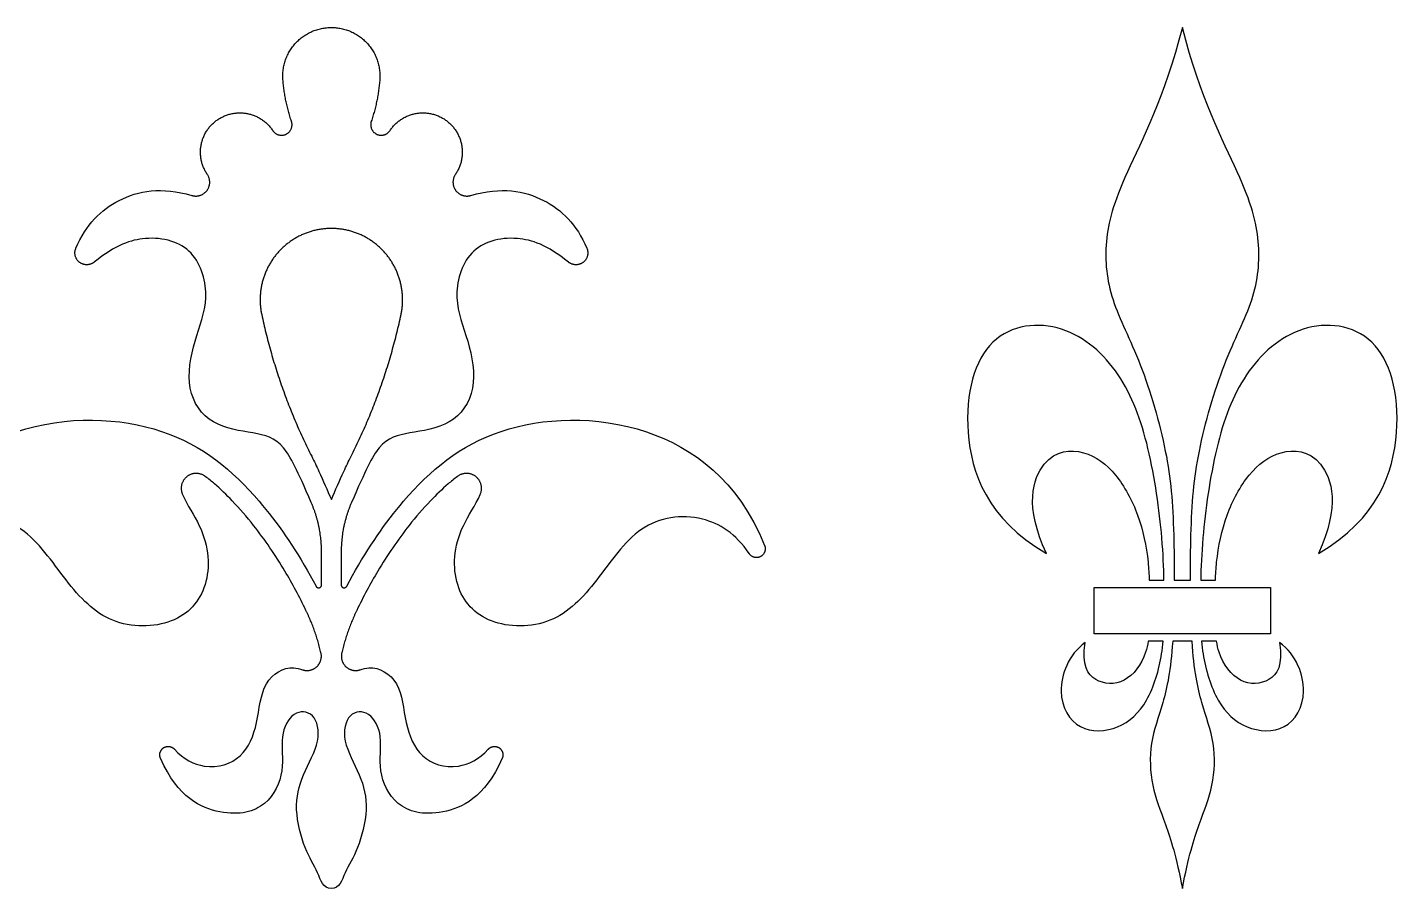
# Model space of a CAD drawing. Header units: millimetres. Extents: x -91 to 89, y -112 to 99.
# Drawn here: x 11.3 to 87.9, y -49.6 to -1.6 of the extents above; entities that cross this region are included whole.
import ezdxf

# ---------------------------------------------------------------- set-up
doc = ezdxf.new("R2010")
doc.units = ezdxf.units.MM
doc.header["$MEASUREMENT"] = 0
doc.layers.add('Layer 03', color=5, linetype='Continuous')

msp = doc.modelspace()

# ---------------------------------------------------------------- linework, layer by layer
at = {"layer": 'Layer 03'}
for p, q in [((27.754, -32.677), (27.754, -30.834)), ((28.85, -30.834), (28.85, -32.677)), ((27.115, -32.157), (27.446, -32.757)), ((29.158, -32.757), (29.488, -32.157)), ((70.883, -32.83), (80.72, -32.83)), ((70.883, -35.415), (70.883, -32.83)), ((73.956, -32.424), (74.775, -32.424)), ((75.353, -32.424), (76.249, -32.424)), ((76.828, -32.424), (77.646, -32.424)), ((80.72, -32.83), (80.72, -35.415)), ((80.72, -35.415), (70.883, -35.415)), ((74.73, -35.82), (73.894, -35.82)), ((76.341, -35.82), (75.261, -35.82)), ((77.708, -35.82), (76.872, -35.82))]:
    msp.add_line(p, q, dxfattribs=at)
for points, weights, knots in [([(25.6, -4.466), (25.513, -3.288), (26.317, -2.422), (27.121, -1.557), (28.302, -1.557), (29.483, -1.557), (30.287, -2.422), (31.091, -3.288), (31.004, -4.466)], [1, 0.916672177103, 1, 0.916672177103, 1, 0.916672177103, 1, 0.916672177103, 1], [289.663939, 289.663939, 289.663939, 290.070588, 290.070588, 290.477238, 290.477238, 290.883887, 290.883887, 291.290537, 291.290537, 291.290537]), ([(21.378, -9.76), (20.862, -9.004), (21.035, -8.106), (21.208, -7.207), (21.968, -6.697), (22.728, -6.187), (23.625, -6.367), (24.523, -6.547), (25.027, -7.311)], [1, 0.923135165134, 1, 0.923135165134, 1, 0.923135165134, 1, 0.923135165134, 1], [287.651827, 287.651827, 287.651827, 287.968389, 287.968389, 288.284951, 288.284951, 288.601513, 288.601513, 288.918075, 288.918075, 288.918075]), ([(25.027, -7.311), (25.313, -7.744), (25.778, -7.515), (26.244, -7.287), (26.076, -6.796)], [1, 0.75054654752, 1, 0.75054654752, 1], [288.9180748, 288.9180748, 288.9180748, 289.0733621, 289.0733621, 289.2286493, 289.2286493, 289.2286493]), ([(30.528, -6.796), (30.36, -7.287), (30.826, -7.515), (31.291, -7.744), (31.577, -7.311)], [1, 0.75054654752, 1, 0.75054654752, 1], [291.725826, 291.725826, 291.725826, 291.8811132, 291.8811132, 292.0364005, 292.0364005, 292.0364005]), ([(31.577, -7.311), (32.081, -6.547), (32.979, -6.367), (33.876, -6.187), (34.636, -6.697), (35.395, -7.207), (35.569, -8.106), (35.742, -9.004), (35.226, -9.76)], [1, 0.923135162198, 1, 0.923135162198, 1, 0.923135162198, 1, 0.923135162198, 1], [292.0364, 292.0364, 292.0364, 292.352963, 292.352963, 292.669525, 292.669525, 292.986087, 292.986087, 293.302649, 293.302649, 293.302649]), ([(20.521, -10.939), (21.044, -11.093), (21.365, -10.652), (21.686, -10.211), (21.378, -9.76)], [1, 0.817375629364, 1, 0.817375629364, 1], [287.3049578, 287.3049578, 287.3049578, 287.4783923, 287.4783923, 287.6518267, 287.6518267, 287.6518267]), ([(35.226, -9.76), (34.918, -10.211), (35.239, -10.652), (35.56, -11.093), (36.083, -10.939)], [1, 0.817375654351, 1, 0.817375654351, 1], [293.3026486, 293.3026486, 293.3026486, 293.4760831, 293.4760831, 293.6495175, 293.6495175, 293.6495175]), ([(32.192, -17.585), (32.586, -15.73), (31.392, -14.255), (30.199, -12.781), (28.302, -12.781), (26.405, -12.781), (25.211, -14.255), (24.018, -15.73), (24.412, -17.585)], [1, 0.902580572694, 1, 0.902580572694, 1, 0.902580572694, 1, 0.902580572694, 1], [26.500736, 26.500736, 26.500736, 27.146864, 27.146864, 27.792991, 27.792991, 28.439119, 28.439119, 29.085246, 29.085246, 29.085246]), ([(15.062, -14.66), (14.661, -14.983), (14.25, -14.672), (13.839, -14.362), (14.04, -13.888)], [1, 0.78847854768, 1, 0.78847854768, 1], [285.3933932, 285.3933932, 285.3933932, 285.553046, 285.553046, 285.7126988, 285.7126988, 285.7126988]), ([(42.564, -13.888), (42.765, -14.362), (42.354, -14.672), (41.943, -14.983), (41.542, -14.66)], [1, 0.78847854768, 1, 0.78847854768, 1], [295.2417766, 295.2417766, 295.2417766, 295.4014294, 295.4014294, 295.5610822, 295.5610822, 295.5610822]), ([(21.267, -26.625), (20.749, -26.231), (20.238, -26.635), (19.728, -27.039), (19.993, -27.634)], [1, 0.789963635365, 1, 0.789963635365, 1], [333.4485881, 333.4485881, 333.4485881, 333.6506994, 333.6506994, 333.8528106, 333.8528106, 333.8528106]), ([(36.611, -27.634), (36.876, -27.039), (36.365, -26.635), (35.855, -26.231), (35.337, -26.625)], [1, 0.789963635365, 1, 0.789963635365, 1], [312.827407, 312.827407, 312.827407, 313.0295183, 313.0295183, 313.2316295, 313.2316295, 313.2316295]), ([(52.483, -30.478), (52.652, -30.889), (52.259, -31.097), (51.866, -31.304), (51.622, -30.933)], [1, 0.740534193585, 1, 0.740534193585, 1], [307.2859975, 307.2859975, 307.2859975, 307.4177267, 307.4177267, 307.5494558, 307.5494558, 307.5494558]), ([(27.446, -32.757), (27.507, -32.868), (27.631, -32.837), (27.754, -32.805), (27.754, -32.677)], [1, 0.790319588187, 1, 0.790319588187, 1], [279.58849683, 279.58849683, 279.58849683, 279.62806478, 279.62806478, 279.66763274, 279.66763274, 279.66763274]), ([(28.85, -32.677), (28.85, -32.805), (28.973, -32.837), (29.097, -32.868), (29.158, -32.757)], [1, 0.790319588187, 1, 0.790319588187, 1], [301.28684263, 301.28684263, 301.28684263, 301.32641058, 301.32641058, 301.36597854, 301.36597854, 301.36597854]), ([(26.7, -37.421), (27.145, -37.562), (27.487, -37.245), (27.83, -36.927), (27.723, -36.473)], [1, 0.864153835352, 1, 0.864153835352, 1], [330.9583861, 330.9583861, 330.9583861, 331.1127274, 331.1127274, 331.2670687, 331.2670687, 331.2670687]), ([(28.881, -36.473), (28.774, -36.927), (29.116, -37.245), (29.459, -37.562), (29.904, -37.421)], [1, 0.864153835399, 1, 0.864153835399, 1], [315.4131489, 315.4131489, 315.4131489, 315.5674903, 315.5674903, 315.7218316, 315.7218316, 315.7218316]), ([(18.764, -42.361), (18.599, -41.992), (18.939, -41.774), (19.28, -41.555), (19.547, -41.858)], [1, 0.75892131575, 1, 0.75892131575, 1], [328.3848032, 328.3848032, 328.3848032, 328.5067573, 328.5067573, 328.6287114, 328.6287114, 328.6287114]), ([(37.057, -41.858), (37.324, -41.555), (37.664, -41.774), (38.004, -41.992), (37.84, -42.361)], [1, 0.75892131575, 1, 0.75892131575, 1], [318.0515062, 318.0515062, 318.0515062, 318.1734603, 318.1734603, 318.2954144, 318.2954144, 318.2954144])]:
    msp.add_rational_spline(points, weights, degree=2, knots=knots, dxfattribs=at)
for points, knots in [([(75.801, -1.557), (74.795, -5.475), (72.247, -10.293), (71.36, -13.5), (71.682, -16.771), (73.493, -20.034), (75.06, -25.453), (75.312, -28.634), (75.354, -31.55), (75.353, -32.424)], [73.627734, 73.627734, 73.627734, 73.627734, 75.177405, 76.727077, 78.276748, 79.826419, 81.376091, 82.925762, 83.587477, 83.587477, 83.587477, 83.587477]), ([(76.249, -32.424), (76.248, -31.55), (76.291, -28.634), (76.542, -25.453), (78.109, -20.034), (79.921, -16.771), (80.243, -13.5), (79.355, -10.293), (76.808, -5.475), (75.801, -1.557)], [63.667991, 63.667991, 63.667991, 63.667991, 64.329705, 65.879376, 67.429048, 68.978719, 70.528391, 72.078062, 73.627734, 73.627734, 73.627734, 73.627734]), ([(14.04, -13.888), (14.612, -12.54), (16.304, -10.892), (18.815, -10.437), (20.521, -10.939)], [285.712699, 285.712699, 285.712699, 285.712699, 286.488172, 287.304958, 287.304958, 287.304958, 287.304958]), ([(36.083, -10.939), (37.789, -10.437), (40.3, -10.892), (41.992, -12.54), (42.564, -13.888)], [293.649518, 293.649518, 293.649518, 293.649518, 294.466303, 295.241777, 295.241777, 295.241777, 295.241777]), ([(27.178, -28.078), (26.397, -26.29), (25.584, -24.552), (24.074, -24.183), (21.538, -23.867), (20.096, -21.833), (20.621, -18.952), (21.581, -16.763), (20.808, -13.807), (18.183, -13.043), (16.254, -13.7), (15.062, -14.66)], [280.521615, 280.521615, 280.521615, 280.521615, 280.985446, 281.550559, 282.115672, 282.680785, 283.245898, 283.811011, 284.376124, 284.941237, 285.393393, 285.393393, 285.393393, 285.393393]), ([(41.542, -14.66), (40.35, -13.7), (38.421, -13.043), (35.796, -13.807), (35.023, -16.763), (35.983, -18.952), (36.508, -21.833), (35.066, -23.867), (32.53, -24.183), (31.02, -24.552), (30.207, -26.29), (29.426, -28.078)], [295.561082, 295.561082, 295.561082, 295.561082, 296.013239, 296.578352, 297.143465, 297.708577, 298.27369, 298.838803, 299.403916, 299.969029, 300.43286, 300.43286, 300.43286, 300.43286]), ([(74.775, -32.424), (74.761, -31.723), (74.674, -29.573), (74.002, -24.822), (72.502, -20.757), (69.282, -17.845), (64.736, -18.287), (63.148, -23.8), (64.879, -28.992), (68.21, -30.925)], [52.168921, 52.168921, 52.168921, 52.168921, 53.082635, 54.669356, 56.256076, 57.842796, 59.429516, 61.016236, 62.602956, 62.602956, 62.602956, 62.602956]), ([(83.392, -30.925), (86.724, -28.992), (88.454, -23.8), (86.866, -18.287), (82.32, -17.845), (79.1, -20.757), (77.601, -24.822), (76.929, -29.573), (76.841, -31.723), (76.828, -32.424)], [64.424049, 64.424049, 64.424049, 64.424049, 66.010769, 67.597489, 69.184209, 70.77093, 72.35765, 73.94437, 74.858084, 74.858084, 74.858084, 74.858084]), ([(4.12, -30.478), (5.62, -26.82), (10.804, -23.048), (19.494, -23.492), (23.895, -27.212), (26.236, -30.561), (27.115, -32.157)], [273.668478, 273.668478, 273.668478, 273.668478, 275.144399, 276.750462, 278.356524, 279.451414, 279.451414, 279.451414, 279.451414]), ([(29.488, -32.157), (30.368, -30.561), (32.709, -27.212), (37.109, -23.492), (45.8, -23.048), (50.984, -26.82), (52.483, -30.478)], [301.503062, 301.503062, 301.503062, 301.503062, 302.597951, 304.204014, 305.810076, 307.285998, 307.285998, 307.285998, 307.285998]), ([(68.21, -30.925), (66.986, -28.288), (67.9, -25.197), (70.412, -25.056), (72.14, -26.372), (73.43, -28.744), (73.865, -30.855), (73.943, -32.088), (73.956, -32.424)], [62.602956, 62.602956, 62.602956, 62.602956, 63.655684, 64.708411, 65.761138, 66.813866, 67.866593, 68.263407, 68.263407, 68.263407, 68.263407]), ([(77.646, -32.424), (77.659, -32.088), (77.738, -30.855), (78.172, -28.744), (79.462, -26.372), (81.191, -25.056), (83.702, -25.197), (84.617, -28.288), (83.392, -30.925)], [58.763598, 58.763598, 58.763598, 58.763598, 59.160412, 60.213139, 61.265867, 62.318594, 63.371321, 64.424049, 64.424049, 64.424049, 64.424049]), ([(27.205, -25.5), (27.346, -25.778), (27.72, -26.578), (28.072, -27.389), (28.302, -27.913)], [23.9964983, 23.9964983, 23.9964983, 23.9964983, 24.1666735, 24.4803993, 24.4803993, 24.4803993, 24.4803993]), ([(28.302, -27.913), (28.531, -27.389), (28.884, -26.578), (29.258, -25.778), (29.399, -25.5)], [24.4803993, 24.4803993, 24.4803993, 24.4803993, 24.7941251, 24.9643003, 24.9643003, 24.9643003, 24.9643003]), ([(26.886, -34.103), (26.525, -33.353), (25.652, -31.71), (24.253, -29.666), (22.892, -28.078), (21.967, -27.183), (21.444, -26.759), (21.267, -26.625)], [331.726795, 331.726795, 331.726795, 331.726795, 332.182458, 332.745017, 333.079866, 333.326677, 333.448588, 333.448588, 333.448588, 333.448588]), ([(35.337, -26.625), (35.16, -26.759), (34.637, -27.183), (33.711, -28.078), (32.35, -29.666), (30.952, -31.71), (30.079, -33.353), (29.718, -34.103)], [313.23163, 313.23163, 313.23163, 313.23163, 313.353541, 313.600352, 313.935201, 314.497759, 314.953422, 314.953422, 314.953422, 314.953422]), ([(19.993, -27.634), (20.257, -28.225), (21.463, -29.967), (21.597, -32.888), (19.676, -35.048), (15.867, -35.083), (13.469, -32.554), (11.214, -29.092), (7.758, -28.559), (5.722, -29.811), (4.982, -30.933)], [333.852811, 333.852811, 333.852811, 333.852811, 334.208702, 334.93046, 335.652218, 336.373976, 337.095734, 337.817492, 338.53925, 339.130762, 339.130762, 339.130762, 339.130762]), ([(51.622, -30.933), (50.882, -29.811), (48.846, -28.559), (45.39, -29.092), (43.135, -32.554), (40.737, -35.083), (36.927, -35.048), (35.007, -32.888), (35.141, -29.967), (36.347, -28.225), (36.611, -27.634)], [307.549456, 307.549456, 307.549456, 307.549456, 308.140967, 308.862726, 309.584484, 310.306242, 311.028, 311.749758, 312.471516, 312.827407, 312.827407, 312.827407, 312.827407]), ([(70.381, -35.894), (69.435, -36.58), (68.605, -38.823), (69.944, -40.972), (72.312, -40.816), (73.932, -39.352), (74.578, -37.148), (74.71, -36.055), (74.73, -35.82)], [46.335964, 46.335964, 46.335964, 46.335964, 47.922684, 49.509404, 51.096124, 52.682845, 54.269565, 54.704455, 54.704455, 54.704455, 54.704455]), ([(73.894, -35.82), (73.861, -36.032), (73.654, -36.968), (72.626, -38.304), (70.836, -38.197), (70.174, -37.175), (70.381, -35.894)], [42.883331, 42.883331, 42.883331, 42.883331, 43.177782, 44.230509, 45.283237, 46.335964, 46.335964, 46.335964, 46.335964]), ([(75.261, -35.82), (75.155, -37.437), (74.741, -39.419), (73.926, -41.458), (74.034, -43.949), (74.843, -45.904), (75.467, -47.85), (75.801, -49.633)], [74.116576, 74.116576, 74.116576, 74.116576, 75.638365, 77.188036, 78.737708, 80.287379, 81.837051, 81.837051, 81.837051, 81.837051]), ([(75.801, -49.633), (76.135, -47.85), (76.759, -45.904), (77.568, -43.949), (77.676, -41.458), (76.861, -39.419), (76.447, -37.437), (76.341, -35.82)], [81.837051, 81.837051, 81.837051, 81.837051, 83.386722, 84.936394, 86.486065, 88.035736, 89.557525, 89.557525, 89.557525, 89.557525]), ([(76.872, -35.82), (76.893, -36.055), (77.024, -37.148), (77.67, -39.352), (79.29, -40.816), (81.658, -40.972), (82.997, -38.823), (82.167, -36.58), (81.222, -35.894)], [60.686625, 60.686625, 60.686625, 60.686625, 61.121516, 62.708236, 64.294956, 65.881676, 67.468396, 69.055116, 69.055116, 69.055116, 69.055116]), ([(81.222, -35.894), (81.429, -37.175), (80.766, -38.197), (78.977, -38.304), (77.949, -36.968), (77.741, -36.032), (77.708, -35.82)], [69.055116, 69.055116, 69.055116, 69.055116, 70.107844, 71.160571, 72.213298, 72.507749, 72.507749, 72.507749, 72.507749]), ([(19.547, -41.858), (20.047, -42.424), (21.472, -43.095), (23.429, -42.425), (24.231, -40.457), (24.391, -37.96), (25.801, -37.18), (26.531, -37.367), (26.7, -37.421)], [328.628711, 328.628711, 328.628711, 328.628711, 328.965088, 329.430357, 329.895625, 330.360894, 330.826162, 330.958386, 330.958386, 330.958386, 330.958386]), ([(29.904, -37.421), (30.073, -37.367), (30.802, -37.18), (32.213, -37.96), (32.373, -40.457), (33.175, -42.425), (35.132, -43.095), (36.557, -42.424), (37.057, -41.858)], [315.721832, 315.721832, 315.721832, 315.721832, 315.854056, 316.319324, 316.784592, 317.249861, 317.715129, 318.051506, 318.051506, 318.051506, 318.051506]), ([(28.302, -49.633), (27.832, -49.633), (27.607, -48.711), (26.808, -47.555), (26.188, -45.139), (26.628, -43.302), (27.79, -41.337), (27.376, -39.736), (26.147, -39.675), (25.381, -41.077), (25.755, -43.037), (24.814, -45.102), (22.458, -45.781), (19.748, -44.575), (18.764, -42.361)], [323.340109, 323.340109, 323.340109, 323.340109, 323.763501, 324.186893, 324.610285, 325.033677, 325.457069, 325.880461, 326.303853, 326.727245, 327.150637, 327.574029, 327.997421, 328.384803, 328.384803, 328.384803, 328.384803]), ([(37.84, -42.361), (36.856, -44.575), (34.146, -45.781), (31.79, -45.102), (30.849, -43.037), (31.223, -41.077), (30.456, -39.675), (29.227, -39.736), (28.814, -41.337), (29.976, -43.302), (30.415, -45.139), (29.795, -47.555), (28.997, -48.711), (28.772, -49.633), (28.302, -49.633)], [318.295414, 318.295414, 318.295414, 318.295414, 318.682797, 319.106189, 319.529581, 319.952973, 320.376365, 320.799757, 321.223149, 321.646541, 322.069933, 322.493325, 322.916717, 323.340109, 323.340109, 323.340109, 323.340109])]:
    msp.add_open_spline(points, degree=3, knots=knots, dxfattribs=at)
for points, weights in [([(26.076, -6.796), (25.688, -5.661), (25.6, -4.466)], [1, 0.991832806865, 1]), ([(31.004, -4.466), (30.916, -5.661), (30.528, -6.796)], [1, 0.9918328112, 1]), ([(24.412, -17.585), (25.292, -21.725), (27.205, -25.5)], [1, 0.991596814348, 1]), ([(29.399, -25.5), (31.311, -21.725), (32.192, -17.585)], [1, 0.991596814348, 1]), ([(27.754, -30.834), (27.754, -29.396), (27.178, -28.078)], [1, 0.97886042052, 1]), ([(29.426, -28.078), (28.85, -29.396), (28.85, -30.834)], [1, 0.97886042052, 1]), ([(27.723, -36.473), (27.434, -35.242), (26.886, -34.103)], [1, 0.994094813963, 1]), ([(29.718, -34.103), (29.17, -35.242), (28.881, -36.473)], [1, 0.994094813961, 1])]:
    msp.add_rational_spline(points, weights, degree=2, dxfattribs=at)

doc.saveas('drawing.dxf')
